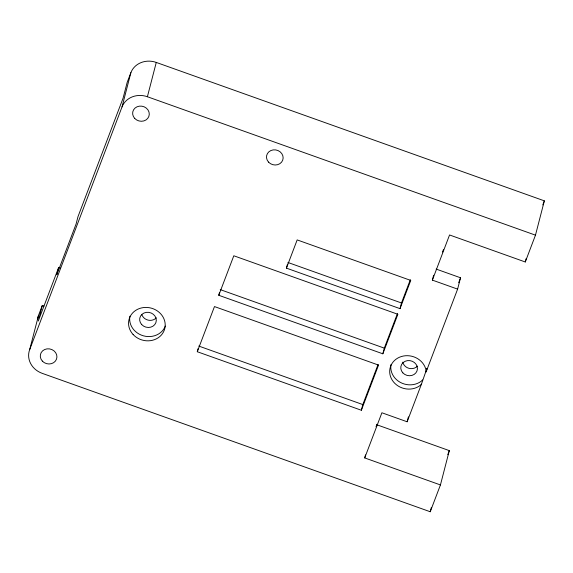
<?xml version="1.0" encoding="UTF-8"?>
<svg xmlns="http://www.w3.org/2000/svg" width="573" height="573" viewBox="0 0 573 573"><rect width="100%" height="100%" fill="white"/><g stroke="black" fill="none" stroke-linecap="round" stroke-linejoin="round"><path stroke-width="0.86" d="M376.841 424.772L449.311 450.622L440.436 484.937L430.237 511.746L42.158 373.324A20.119 18.1 14.5 0 1 29.674 349.637L38.549 315.322L42.302 305.445L43.992 306.046M42.302 305.445L38.269 321.045L58.675 267.419L60.251 267.985M58.675 267.419L56.77 274.789L76.094 223.993L78.007 216.615L123.109 98.083L127.142 82.483L130.902 72.606A20.119 18.1 14.5 0 1 156.271 62.428L544.35 200.851L535.476 235.159L525.276 261.976L449.554 234.966L432.371 280.118L457.612 289.121L426.126 371.877L425.99 370A18.443 16.588 14.5 0 0 401.379 356.528A18.443 16.588 14.5 0 0 392.333 380.314A18.443 16.588 14.5 0 0 420.081 385.522L421.442 384.175L426.914 368.446M29.674 349.637L122.028 106.922L130.902 72.606M122.028 106.922A20.119 18.1 14.5 0 1 147.397 96.737L156.271 62.428M197.291 351.729L214.474 306.569L378.538 365.094L361.355 410.247L197.291 351.729L198.129 348.491M218.771 295.281L233.805 255.773L397.87 314.291L382.836 353.806L218.771 295.281L219.395 292.853M286.436 268.135L297.172 239.908L410.755 280.426L400.018 308.646L286.436 268.135L287.481 264.081M361.355 410.247L362.824 404.574L378.094 364.435M382.836 353.806L384.304 348.133L397.454 313.56M400.018 308.646L401.48 302.974L410.325 279.731M440.436 484.937L364.715 457.927L365.502 454.898M432.371 280.118L433.625 275.262M364.715 457.927L381.897 412.768L407.138 421.771L408.413 416.858M426.126 371.877L427 368.475M457.612 289.121L460.542 277.783L436.146 269.074M430.237 511.746L431.347 507.456M525.276 261.976L526.164 258.545M376.024 426.756L376.97 424.256M442.492 252.063L443.445 249.57M458.665 282.718L460.542 277.783M407.138 421.771L421.442 384.175M447.771 454.683L449.311 450.622M542.803 204.912L544.35 200.851M422.545 379.92L421.184 381.267A18.443 16.588 14.5 0 1 400.14 382.277A18.443 16.588 14.5 0 1 391.044 364.464M147.397 96.737L535.476 235.159M287.897 262.463L401.48 302.974M220.233 289.609L384.304 348.133M198.759 346.056L362.824 404.574M156.307 317.843A8.38 7.542 14.5 0 1 148.178 320.149A8.38 7.542 14.5 0 1 141.81 314.527M417.438 366.111A8.38 7.542 14.5 0 1 408.957 368.332A8.38 7.542 14.5 0 1 402.769 362.143M165.332 326.066A18.443 16.588 14.5 0 1 143.451 335.835A18.443 16.588 14.5 0 1 129.913 316.196M37.603 319.154A20.119 18.1 14.5 0 1 38.549 315.322M134.684 118.375A8.38 7.542 14.5 0 0 148.844 116.484A8.38 7.542 14.5 0 0 139.339 106.155A8.38 7.542 14.5 0 0 134.684 118.375M42.338 361.09A8.38 7.542 14.5 0 0 56.491 359.199A8.38 7.542 14.5 0 0 46.986 348.871A8.38 7.542 14.5 0 0 42.338 361.09M133.086 334.482A18.443 16.588 14.5 0 0 164.229 330.32A18.443 16.588 14.5 0 0 143.314 307.594A18.443 16.588 14.5 0 0 133.086 334.482M141.71 324.583A8.38 7.542 14.5 0 0 155.863 322.692A8.38 7.542 14.5 0 0 146.359 312.357A8.38 7.542 14.5 0 0 141.71 324.583M402.84 372.851A8.38 7.542 14.5 0 0 416.994 370.96A8.38 7.542 14.5 0 0 407.489 360.625A8.38 7.542 14.5 0 0 402.84 372.851M268.544 162.116A8.38 7.542 14.5 0 0 282.697 160.225A8.38 7.542 14.5 0 0 273.192 149.897A8.38 7.542 14.5 0 0 268.544 162.116"/></g></svg>
